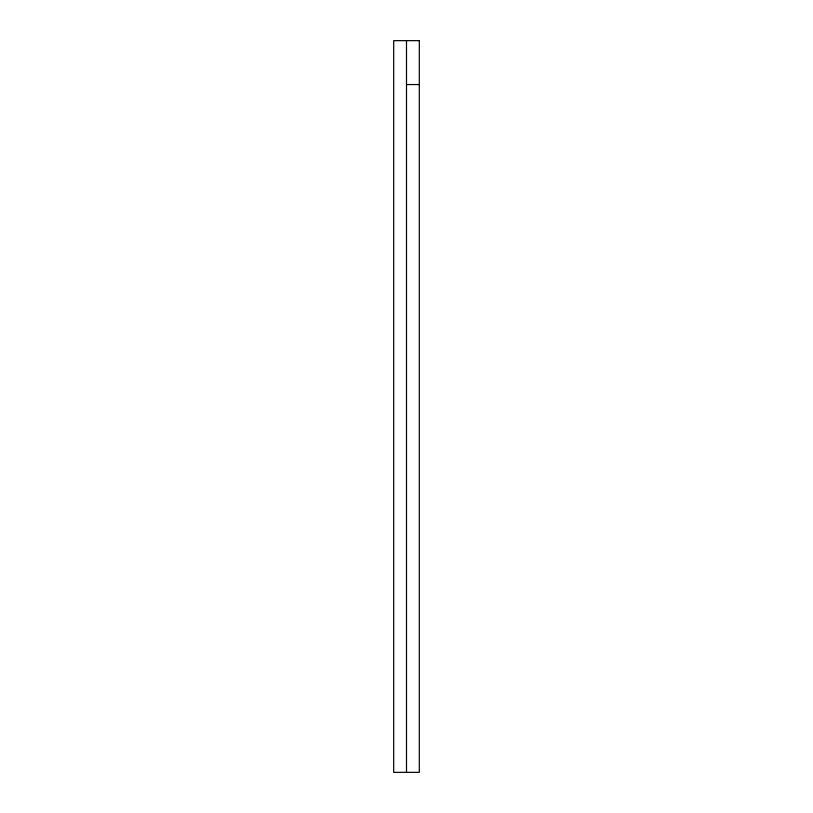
<?xml version="1.0" encoding="UTF-8"?>
<svg xmlns="http://www.w3.org/2000/svg" width="813" height="813" viewBox="0 0 813 813"><rect width="100%" height="100%" fill="white"/><g stroke="black" fill="none" stroke-linecap="round" stroke-linejoin="round"><path stroke-width="1.22" d="M406.5 84.552L419.305 84.552M406.5 40.65L406.5 772.35M419.305 40.65L393.695 40.65L393.695 772.35L419.305 772.35L419.305 40.65"/></g></svg>
